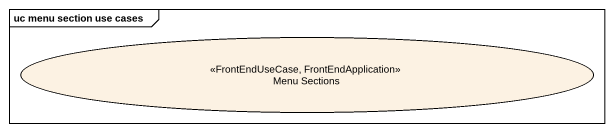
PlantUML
@startuml
mainframe uc menu section use cases
usecase "Menu Sections" as Menu_Sections <<FrontEndUseCase, FrontEndApplication>>
@enduml
